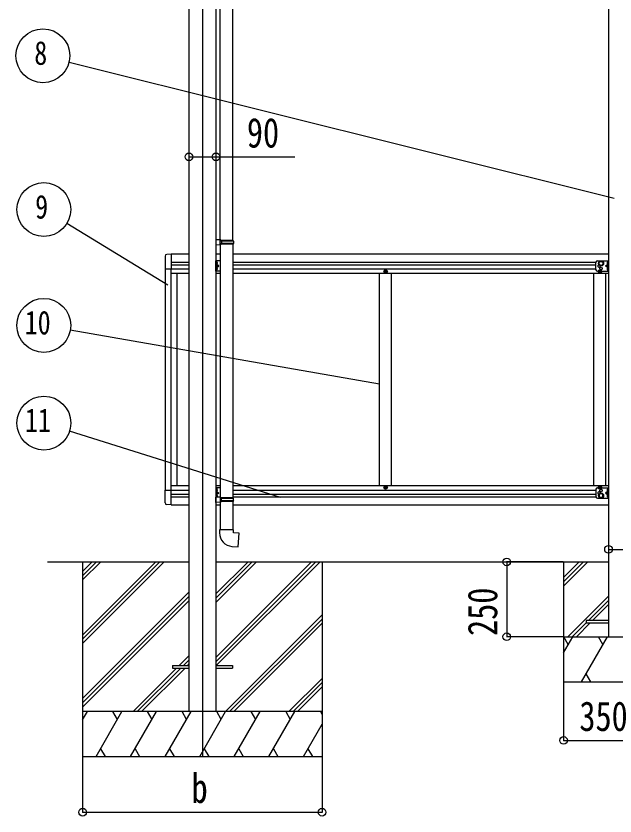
# Model space of a CAD drawing. Units: millimetres, scale not verified. Extents: x -12615 to 12615, y -8910 to 8910.
# Drawn here: x -6975 to -4973, y -5839 to -3167 of the extents above; entities that cross this region are included whole.
import ezdxf
from ezdxf.enums import TextEntityAlignment as Align

# ---------------------------------------------------------------- set-up
doc = ezdxf.new("R2010")
doc.units = ezdxf.units.MM
doc.header["$LTSCALE"] = 40
for name, color, linetype in [('0-3_YKK_12', 2, 'Continuous'), ('0-4_YKK_13', 4, 'Continuous'), ('0-5_YKK_A1', 4, 'Continuous'), ('0-6_YKK_D', 6, 'Continuous')]:
    doc.layers.add(name, color=color, linetype=linetype)
doc.styles.add('ＭＳ ゴシック', font='')
doc.styles.get('ＭＳ ゴシック').set_extended_font_data('MS Gothic')

msp = doc.modelspace()

# ---------------------------------------------------------------- linework, layer by layer
at = {"layer": '0-3_YKK_12'}
msp.add_lwpolyline([(-6351.7, -2465.76), (-6351.7, -4990.16), (-6351.7, -5390.16), (-6351.7, -5640.16)], dxfattribs=at)
at = {"layer": '0-4_YKK_13'}
for p, q in [((-6250.5, -3917.34), (-6250.5, -3070.09)), ((-6292.5, -3914.78), (-6292.5, -3072.65)), ((-6290.5, -3914.84), (-6306.5, -3914.37)), ((-6306.5, -3914.37), (-6306.5, -3932.31)), ((-6290.5, -3916.84), (-6292.5, -3916.84)), ((-6249.5, -3917.34), (-6292.5, -3917.34)), ((-6248.5, -3919.34), (-6292.5, -3919.34)), ((-6290.5, -3916.84), (-6290.5, -3914.84)), ((-6288.02, -3919.34), (-6287.59, -3917.34)), ((-6248.5, -3919.34), (-6249.5, -3917.34)), ((-6248.5, -3919.34), (-6248.5, -3927.34)), ((-6290.5, -3931.84), (-6306.5, -3932.31)), ((-6248.5, -3927.34), (-6292.5, -3927.34)), ((-6249.5, -3929.34), (-6292.5, -3929.34)), ((-6292.5, -3931.9), (-6292.5, -4774.04)), ((-6290.5, -3931.84), (-6290.5, -3929.84)), ((-6250.5, -3929.34), (-6250.5, -4776.59)), ((-6248.5, -3927.34), (-6249.5, -3929.34)), ((-6476.2, -3968.96), (-6476.2, -4011.85)), ((-6455.7, -3962.66), (-6470.99, -3963.46)), ((-6455.7, -3962.66), (-6455.7, -4011.85)), ((-6306.5, -4019.66), (-6306.5, -3984.66)), ((-6292.5, -3984.66), (-6306.5, -3984.66)), ((-6303.97, -3992.02), (-6304.58, -3993.16)), ((-6303.97, -3994.31), (-6304.58, -3993.16)), ((-6304, -4019.66), (-6304, -3984.66)), ((-6304, -3988.46), (-6303.71, -3988.46)), ((-6304, -3988.46), (-6304, -3997.86)), ((-6303.71, -3997.86), (-6304, -3997.86)), ((-6304, -4002.16), (-6297, -4002.16)), ((-6303.71, -4006.46), (-6304, -4006.46)), ((-6304, -4015.86), (-6304, -4006.46)), ((-6301.89, -3991.01), (-6303.91, -3992.02)), ((-6301.89, -3995.31), (-6303.91, -3994.31)), ((-6303.71, -3988.46), (-6303.71, -3997.86)), ((-6303.71, -4015.86), (-6303.71, -4006.46)), ((-5037.2, -4014.66), (-5037.2, -3989.66)), ((-5032.2, -3984.66), (-4995.2, -3984.66)), ((-4997.7, -4002.16), (-5004.7, -4002.16)), ((-4999.81, -3991.01), (-4997.79, -3992.02)), ((-4999.81, -3995.31), (-4997.79, -3994.31)), ((-4997.7, -3988.46), (-4997.99, -3988.46)), ((-4997.99, -3988.46), (-4997.99, -3997.86)), ((-4997.99, -3997.86), (-4997.7, -3997.86)), ((-4997.99, -4006.46), (-4997.7, -4006.46)), ((-4997.99, -4015.86), (-4997.99, -4006.46)), ((-4997.72, -3992.02), (-4997.11, -3993.16)), ((-4997.72, -3994.31), (-4997.11, -3993.16)), ((-4997.7, -4019.66), (-4997.7, -3984.66)), ((-4997.7, -3988.46), (-4997.7, -3997.86)), ((-4997.7, -4015.86), (-4997.7, -4006.46)), ((-4995.2, -4019.66), (-4995.2, -3984.66)), ((-6476.2, -4011.85), (-6455.7, -4011.85)), ((-6292.5, -4019.66), (-6306.5, -4019.66)), ((-6303.97, -4010.02), (-6304.58, -4011.16)), ((-6303.97, -4012.31), (-6304.58, -4011.16)), ((-6304, -4015.86), (-6303.71, -4015.86)), ((-6301.89, -4009.01), (-6303.91, -4010.02)), ((-6301.89, -4013.31), (-6303.91, -4012.31)), ((-5741.2, -4021.16), (-5742.2, -4021.16)), ((-5032.2, -4019.66), (-4995.2, -4019.66)), ((-5025.2, -4021.16), (-5026.2, -4021.16)), ((-4999.81, -4009.01), (-4997.79, -4010.02)), ((-4999.81, -4013.31), (-4997.79, -4012.31)), ((-4997.7, -4015.86), (-4997.99, -4015.86)), ((-4997.72, -4010.02), (-4997.11, -4011.16)), ((-4997.72, -4012.31), (-4997.11, -4011.16)), ((-6476.2, -4793.37), (-6476.2, -4750.47)), ((-6476.2, -4750.47), (-6455.7, -4750.47)), ((-6455.7, -4799.66), (-6455.7, -4750.47)), ((-6306.5, -4742.66), (-6306.5, -4777.66)), ((-6292.5, -4742.66), (-6306.5, -4742.66)), ((-6303.97, -4750.02), (-6304.58, -4751.16)), ((-6303.97, -4752.31), (-6304.58, -4751.16)), ((-6304, -4742.66), (-6304, -4773.7)), ((-6304, -4746.46), (-6303.71, -4746.46)), ((-6304, -4746.46), (-6304, -4755.86)), ((-6301.89, -4749.01), (-6303.91, -4750.02)), ((-6301.89, -4753.31), (-6303.91, -4752.31)), ((-6303.71, -4746.46), (-6303.71, -4755.86)), ((-5741.2, -4741.16), (-5742.2, -4741.16)), ((-5037.2, -4747.66), (-5037.2, -4772.66)), ((-5032.2, -4742.66), (-4995.2, -4742.66)), ((-5025.2, -4741.16), (-5026.2, -4741.16)), ((-4999.81, -4749.01), (-4997.79, -4750.02)), ((-4999.81, -4753.31), (-4997.79, -4752.31)), ((-4997.7, -4746.46), (-4997.99, -4746.46)), ((-4997.99, -4746.46), (-4997.99, -4755.86)), ((-4997.72, -4750.02), (-4997.11, -4751.16)), ((-4997.72, -4752.31), (-4997.11, -4751.16)), ((-4997.7, -4742.66), (-4997.7, -4777.66)), ((-4997.7, -4746.46), (-4997.7, -4755.86)), ((-4995.2, -4742.66), (-4995.2, -4777.66)), ((-6290.5, -4774.09), (-6306.5, -4773.62)), ((-6306.5, -4791.56), (-6306.5, -4773.62)), ((-6303.97, -4768.02), (-6304.58, -4769.16)), ((-6303.97, -4770.31), (-6304.58, -4769.16)), ((-6303.71, -4755.86), (-6304, -4755.86)), ((-6304, -4760.16), (-6297, -4760.16)), ((-6303.71, -4764.46), (-6304, -4764.46)), ((-6304, -4773.86), (-6304, -4764.46)), ((-6304, -4773.86), (-6303.71, -4773.86)), ((-6301.89, -4767.01), (-6303.91, -4768.02)), ((-6301.89, -4771.31), (-6303.91, -4770.31)), ((-6303.71, -4773.86), (-6303.71, -4764.46)), ((-6249.5, -4776.59), (-6292.5, -4776.59)), ((-6248.5, -4778.59), (-6292.5, -4778.59)), ((-6290.5, -4774.09), (-6290.5, -4776.09)), ((-6248.5, -4778.59), (-6249.5, -4776.59)), ((-6248.5, -4786.59), (-6248.5, -4778.59)), ((-5032.2, -4777.66), (-4995.2, -4777.66)), ((-4997.7, -4760.16), (-5004.7, -4760.16)), ((-4999.81, -4767.01), (-4997.79, -4768.02)), ((-4999.81, -4771.31), (-4997.79, -4770.31)), ((-4997.99, -4755.86), (-4997.7, -4755.86)), ((-4997.99, -4764.46), (-4997.7, -4764.46)), ((-4997.99, -4773.86), (-4997.99, -4764.46)), ((-4997.7, -4773.86), (-4997.99, -4773.86)), ((-4997.72, -4768.02), (-4997.11, -4769.16)), ((-4997.72, -4770.31), (-4997.11, -4769.16)), ((-4997.7, -4773.86), (-4997.7, -4764.46)), ((-6455.7, -4799.66), (-6470.99, -4798.86)), ((-6290.5, -4791.09), (-6306.5, -4791.56)), ((-6248.5, -4786.59), (-6292.5, -4786.59)), ((-6249.5, -4788.59), (-6292.5, -4788.59)), ((-6290.5, -4789.09), (-6292.5, -4789.09)), ((-6292.5, -4791.15), (-6292.5, -4882.59)), ((-6290.5, -4789.09), (-6290.5, -4791.09)), ((-6288.02, -4786.59), (-6287.59, -4788.59)), ((-6250.5, -4788.59), (-6250.5, -4882.59)), ((-6248.5, -4786.59), (-6249.5, -4788.59)), ((-6248.5, -4882.59), (-6294.5, -4882.59)), ((-6294.5, -4882.59), (-6294.5, -4893.51)), ((-6248.5, -4892.59), (-6248.5, -4882.59)), ((-4995.2, -5186.16), (-5070.2, -5186.16)), ((-6451.7, -5335.66), (-6451.7, -5344.66)), ((-6451.7, -5335.66), (-6396.9, -5335.66)), ((-6306.5, -5335.66), (-6251.7, -5335.66)), ((-6251.7, -5335.66), (-6251.7, -5344.66)), ((-6451.7, -5344.66), (-6396.9, -5344.66)), ((-6306.5, -5344.66), (-6251.7, -5344.66))]:
    msp.add_line(p, q, dxfattribs=at)
for points in [[(-6290.5, -3929.84), (-6292.5, -3929.84), (-6292.5, -3916.84)], [(-6288.02, -3919.34), (-6288.02, -3927.34), (-6287.59, -3929.34)], [(-6303.4, -4006.74), (-6297, -4002.16), (-6303.4, -3997.59)], [(-4998.3, -4006.74), (-5004.7, -4002.16), (-4998.3, -3997.59)], [(-5742.2, -4021.16), (-5742.2, -4020.16), (-5741.2, -4020.16)], [(-5740.2, -4019.16), (-5740.2, -4018.16), (-5739.2, -4018.16), (-5739.2, -4019.16)], [(-5739.2, -4022.16), (-5739.2, -4023.16), (-5740.2, -4023.16), (-5740.2, -4022.16)], [(-5738.2, -4020.16), (-5737.2, -4020.16), (-5737.2, -4021.16), (-5738.2, -4021.16)], [(-5026.2, -4021.16), (-5026.2, -4020.16), (-5025.2, -4020.16)], [(-5024.2, -4019.16), (-5024.2, -4018.16), (-5023.2, -4018.16), (-5023.2, -4019.16)], [(-5023.2, -4022.16), (-5023.2, -4023.16), (-5024.2, -4023.16), (-5024.2, -4022.16)], [(-5022.2, -4020.16), (-5021.2, -4020.16), (-5021.2, -4021.16), (-5022.2, -4021.16)], [(-5742.2, -4741.16), (-5742.2, -4742.16), (-5741.2, -4742.16)], [(-5739.2, -4740.16), (-5739.2, -4739.16), (-5740.2, -4739.16), (-5740.2, -4740.16)], [(-5740.2, -4743.16), (-5740.2, -4744.16), (-5739.2, -4744.16), (-5739.2, -4743.16)], [(-5738.2, -4742.16), (-5737.2, -4742.16), (-5737.2, -4741.16), (-5738.2, -4741.16)], [(-5026.2, -4741.16), (-5026.2, -4742.16), (-5025.2, -4742.16)], [(-5023.2, -4740.16), (-5023.2, -4739.16), (-5024.2, -4739.16), (-5024.2, -4740.16)], [(-5024.2, -4743.16), (-5024.2, -4744.16), (-5023.2, -4744.16), (-5023.2, -4743.16)], [(-5022.2, -4742.16), (-5021.2, -4742.16), (-5021.2, -4741.16), (-5022.2, -4741.16)], [(-6303.4, -4755.59), (-6297, -4760.16), (-6303.4, -4764.74)], [(-6290.5, -4776.09), (-6292.5, -4776.09), (-6292.5, -4789.09)], [(-6288.02, -4786.59), (-6288.02, -4778.59), (-6287.59, -4776.59)], [(-4998.3, -4755.59), (-5004.7, -4760.16), (-4998.3, -4764.74)], [(-6253.42, -4938.34), (-6232.58, -4940.16), (-6228.58, -4894.34), (-6248.5, -4892.59)], [(-5070.2, -5186.16), (-5070.2, -5194.16), (-4995.2, -5194.16)]]:
    msp.add_lwpolyline(points, dxfattribs=at)
for points in [[(-5020.2, -3986.16), (-5013.7, -3989.91), (-5013.7, -3997.41), (-5020.2, -4001.17), (-5026.7, -3997.41), (-5026.7, -3989.91)], [(-5020.2, -4776.17), (-5013.7, -4772.42), (-5013.7, -4764.91), (-5020.2, -4761.16), (-5026.7, -4764.91), (-5026.7, -4772.42)]]:
    msp.add_lwpolyline(points, close=True, dxfattribs=at)
for centre, radius in [((-5020.2, -3993.66), 8.5), ((-5020.2, -3993.66), 7.5), ((-5020.2, -3993.66), 6.5), ((-5020.2, -4010.66), 4.25), ((-5739.7, -4020.66), 5.9), ((-5023.7, -4020.66), 5.9), ((-5739.7, -4741.66), 5.9), ((-5023.7, -4741.66), 5.9), ((-5020.2, -4751.66), 4.25), ((-5020.2, -4768.66), 8.5), ((-5020.2, -4768.66), 7.5), ((-5020.2, -4768.66), 6.5)]:
    msp.add_circle(centre, radius, dxfattribs=at)
for centre, radius, start, end in [((-6470.7, -3968.96), 5.5, 93, 180), ((-6307.6, -3993.16), 6.1, 309.60193, 50.39807), ((-6307.6, -4011.16), 6.1, 309.60193, 50.39807), ((-5032.2, -3989.66), 5, 90, 180), ((-5027.2, -4002.16), 4.25, 94.76077, 6.29431), ((-4994.1, -3993.16), 6.1, 129.60193, 230.39807), ((-4994.1, -4011.16), 6.1, 129.60193, 230.39807), ((-5741.2, -4019.16), 1, 270, 0), ((-5741.2, -4022.16), 1, 0, 90), ((-5738.2, -4019.16), 1, 180, 270), ((-5738.2, -4022.16), 1, 90, 180), ((-5032.2, -4014.66), 5, 180, 270), ((-5025.2, -4019.16), 1, 270, 0), ((-5025.2, -4022.16), 1, 0, 90), ((-5022.2, -4019.16), 1, 180, 270), ((-5022.2, -4022.16), 1, 90, 180), ((-6307.6, -4751.16), 6.1, 309.60193, 50.39807), ((-5741.2, -4740.16), 1, 270, 0), ((-5741.2, -4743.16), 1, 0, 90), ((-5738.2, -4740.16), 1, 180, 270), ((-5738.2, -4743.16), 1, 90, 180), ((-5032.2, -4747.66), 5, 90, 180), ((-5025.2, -4740.16), 1, 270, 0), ((-5025.2, -4743.16), 1, 0, 90), ((-5022.2, -4740.16), 1, 180, 270), ((-5022.2, -4743.16), 1, 90, 180), ((-4994.1, -4751.16), 6.1, 129.60193, 230.39807), ((-6307.6, -4769.16), 6.1, 309.60193, 50.39807), ((-5032.2, -4772.66), 5, 180, 270), ((-5027.2, -4760.16), 4.25, 353.70569, 265.23923), ((-4994.1, -4769.16), 6.1, 129.60193, 230.39807), ((-6470.7, -4793.37), 5.5, 180, 267), ((-6249.5, -4893.51), 45, 180, 265)]:
    msp.add_arc(centre, radius, start, end, dxfattribs=at)
at = {"layer": '0-5_YKK_A1'}
for p, q in [((-6396.9, -2861.16), (-6396.9, -5490.16)), ((-6306.5, -2861.16), (-6306.5, -5490.16)), ((-4995.2, -2877.16), (-4995.2, -5240.16)), ((-6396.9, -3963.16), (-6455.7, -3963.16)), ((-6292.5, -3963.16), (-6306.5, -3963.16)), ((-4995.2, -3963.16), (-6250.5, -3963.16)), ((-6455.7, -3989.16), (-6396.9, -3989.16)), ((-6455.7, -3998.16), (-6396.9, -3998.16)), ((-6250.5, -3989.16), (-5037.17, -3989.16)), ((-6250.5, -3998.16), (-5037.2, -3998.16)), ((-6475.7, -4011.85), (-6475.7, -4750.46)), ((-6455.7, -4011.66), (-6396.9, -4011.66)), ((-6455.7, -4750.47), (-6455.7, -4011.66)), ((-6396.9, -4027.16), (-6455.7, -4027.16)), ((-6435.7, -4735.16), (-6435.7, -4027.16)), ((-6292.5, -4027.16), (-6306.5, -4027.16)), ((-6250.5, -4011.66), (-5037.2, -4011.66)), ((-4995.2, -4027.16), (-6250.5, -4027.16)), ((-5759.7, -4735.16), (-5759.7, -4027.16)), ((-5719.7, -4735.16), (-5719.7, -4027.16)), ((-5043.7, -4735.16), (-5043.7, -4027.16)), ((-5003.7, -4735.16), (-5003.7, -4027.16)), ((-6455.7, -4735.16), (-6396.9, -4735.16)), ((-6455.7, -4750.66), (-6396.9, -4750.66)), ((-6306.5, -4735.16), (-6292.5, -4735.16)), ((-6250.5, -4735.16), (-4995.2, -4735.16)), ((-6250.5, -4750.66), (-5037.2, -4750.66)), ((-6455.7, -4764.16), (-6396.9, -4764.16)), ((-6455.7, -4773.16), (-6396.9, -4773.16)), ((-6250.5, -4764.16), (-5037.2, -4764.16)), ((-6250.5, -4773.16), (-5037.17, -4773.16)), ((-6455.7, -4799.16), (-6396.9, -4799.16)), ((-6306.5, -4799.16), (-6292.5, -4799.16)), ((-6250.5, -4799.16), (-4995.2, -4799.16)), ((-6869.73, -4990.16), (-6396.9, -4990.16)), ((-6751.9, -4990.16), (-6751.9, -5640.16)), ((-6751.9, -5234.34), (-6507.72, -4990.16)), ((-6751.9, -5248.48), (-6493.58, -4990.16)), ((-6751.9, -5262.62), (-6479.44, -4990.16)), ((-6751.9, -5050.49), (-6691.57, -4990.16)), ((-6751.9, -5036.35), (-6705.71, -4990.16)), ((-6751.9, -5022.21), (-6719.85, -4990.16)), ((-6306.5, -4990.16), (-4995.2, -4990.16)), ((-6306.5, -5337.72), (-5958.94, -4990.16)), ((-6306.5, -5309.44), (-5987.22, -4990.16)), ((-6306.5, -5323.58), (-5973.08, -4990.16)), ((-6306.5, -5125.59), (-6171.07, -4990.16)), ((-6306.5, -5111.45), (-6185.21, -4990.16)), ((-6306.5, -5097.31), (-6199.35, -4990.16)), ((-5951.9, -4990.16), (-5951.9, -5640.16)), ((-5145.2, -4990.16), (-5145.2, -5390.16)), ((-5145.2, -5042.51), (-5092.85, -4990.16)), ((-5145.2, -5056.65), (-5078.71, -4990.16)), ((-5145.2, -5070.79), (-5064.57, -4990.16)), ((-6751.9, -5446.47), (-6396.9, -5091.47)), ((-6751.9, -5460.61), (-6396.9, -5105.61)), ((-6751.9, -5474.76), (-6396.9, -5119.76)), ((-5130.72, -5240.16), (-4995.2, -5104.64)), ((-5062.58, -5186.16), (-4995.2, -5118.78)), ((-5048.44, -5186.16), (-4995.2, -5132.93)), ((-6275.09, -5490.16), (-5951.9, -5166.97)), ((-6260.95, -5490.16), (-5951.9, -5181.11)), ((-6246.81, -5490.16), (-5951.9, -5195.26)), ((-5116.58, -5240.16), (-5070.2, -5193.78)), ((-5102.44, -5240.16), (-5056.44, -5194.16)), ((-5145.2, -5240.16), (-4795.2, -5240.16)), ((-5145.2, -5293.28), (-5114.53, -5240.16)), ((-5129.53, -5266.15), (-5144.54, -5240.16)), ((-5085.67, -5390.16), (-4999.06, -5240.16)), ((-5014.06, -5266.15), (-5029.07, -5240.16)), ((-6428.96, -5335.66), (-6396.9, -5303.6)), ((-6414.82, -5335.66), (-6396.9, -5317.75)), ((-6400.67, -5335.66), (-6396.9, -5331.89)), ((-6583.46, -5490.16), (-6437.96, -5344.66)), ((-6569.32, -5490.16), (-6423.82, -5344.66)), ((-6555.17, -5490.16), (-6409.67, -5344.66)), ((-5070.67, -5364.18), (-5055.67, -5390.16)), ((-6062.96, -5490.16), (-5951.9, -5379.1)), ((-6048.82, -5490.16), (-5951.9, -5393.25)), ((-5145.2, -5390.16), (-4795.2, -5390.16)), ((-6034.67, -5490.16), (-5951.9, -5407.39)), ((-5951.9, -5490.16), (-6751.9, -5490.16)), ((-6751.9, -5517.66), (-6736.02, -5490.16)), ((-6707.15, -5640.16), (-6620.55, -5490.16)), ((-6635.55, -5516.14), (-6650.55, -5490.16)), ((-6591.68, -5640.16), (-6505.08, -5490.16)), ((-6520.08, -5516.14), (-6535.08, -5490.16)), ((-6476.21, -5640.16), (-6389.61, -5490.16)), ((-6404.61, -5516.14), (-6419.61, -5490.16)), ((-6360.74, -5640.16), (-6274.14, -5490.16)), ((-6289.14, -5516.14), (-6304.14, -5490.16)), ((-6245.27, -5640.16), (-6158.67, -5490.16)), ((-6173.67, -5516.14), (-6188.67, -5490.16)), ((-6129.8, -5640.16), (-6043.2, -5490.16)), ((-6073.2, -5490.16), (-6058.2, -5516.14)), ((-5957.73, -5490.16), (-5951.9, -5500.26)), ((-6014.33, -5640.16), (-5951.9, -5532.02)), ((-6692.15, -5614.18), (-6677.16, -5640.16)), ((-6576.68, -5614.18), (-6561.69, -5640.16)), ((-6461.21, -5614.18), (-6446.21, -5640.16)), ((-6345.74, -5614.18), (-6330.74, -5640.16)), ((-6230.27, -5614.18), (-6215.27, -5640.16)), ((-6114.8, -5614.18), (-6099.8, -5640.16)), ((-5999.33, -5614.18), (-5984.33, -5640.16)), ((-6751.9, -5640.16), (-5951.9, -5640.16))]:
    msp.add_line(p, q, dxfattribs=at)
at = {"layer": '0-6_YKK_D'}
for p, q in [((-4976.76, -3777.19), (-6797.44, -3322.79)), ((-6467.75, -4065.9), (-6804.72, -3860.53)), ((-5759.7, -4396.43), (-6793.06, -4215.97)), ((-6091, -4775.11), (-6795.37, -4553.67)), ((-4995.2, -4908.99), (-4995.2, -4949.24)), ((-5146.2, -4990.16), (-5336.17, -4990.16)), ((-5335.17, -4990.16), (-5335.17, -5240.16)), ((-5146.2, -5240.16), (-5336.17, -5240.16)), ((-5145.2, -5391.16), (-5145.2, -5587.43)), ((-5145.2, -5586.43), (-4795.2, -5586.43)), ((-5951.9, -5625.94), (-5951.9, -5826.87)), ((-6751.9, -5640.16), (-6751.9, -5826.87)), ((-6751.9, -5825.87), (-5951.9, -5825.87))]:
    msp.add_line(p, q, dxfattribs=at)
for points in [[(-6396.9, -3637.64), (-6306.5, -3637.64), (-6043.5, -3637.64)], [(-4995.2, -4948.24), (-4945.2, -4948.24), (-4731.8, -4948.24)]]:
    msp.add_lwpolyline(points, dxfattribs=at)
for centre, radius in [((-6884.55, -3300.15), 90), ((-6396.9, -3637.64), 12.75), ((-6306.5, -3637.64), 12.75), ((-6881.57, -3813.69), 90), ((-6881.72, -4200.49), 90), ((-6881.23, -4526.68), 90), ((-4995.2, -4948.24), 12.75), ((-5335.17, -4990.16), 12.75), ((-5335.17, -5240.16), 12.75), ((-5145.2, -5586.43), 12.75), ((-6751.9, -5825.87), 12.75), ((-5951.9, -5825.87), 12.75)]:
    msp.add_circle(centre, radius, dxfattribs=at)

# ---------------------------------------------------------------- texts
at = {"layer": '0-6_YKK_D', "style": 'ＭＳ ゴシック', "width": 0.8}
for s, height, p in [('8', 79.18, (-6913.35, -3354.15)), ('90', 98.97, (-6203.2, -3636.34)), ('9', 79.18, (-6910.37, -3867.69)), ('10', 79.18, (-6945.08, -4254.49)), ('11', 79.18, (-6944.59, -4580.68)), ('350', 98.97, (-5092.6, -5584.43)), ('b', 98.97, (-6387.9, -5824.57))]:
    msp.add_text(s, height=height, dxfattribs=at).set_placement(p, align=Align.BOTTOM_LEFT)
msp.add_text('250', height=98.97, rotation=90, dxfattribs=at).set_placement((-5337.17, -5237.56), align=Align.BOTTOM_LEFT)

doc.saveas('drawing.dxf')
